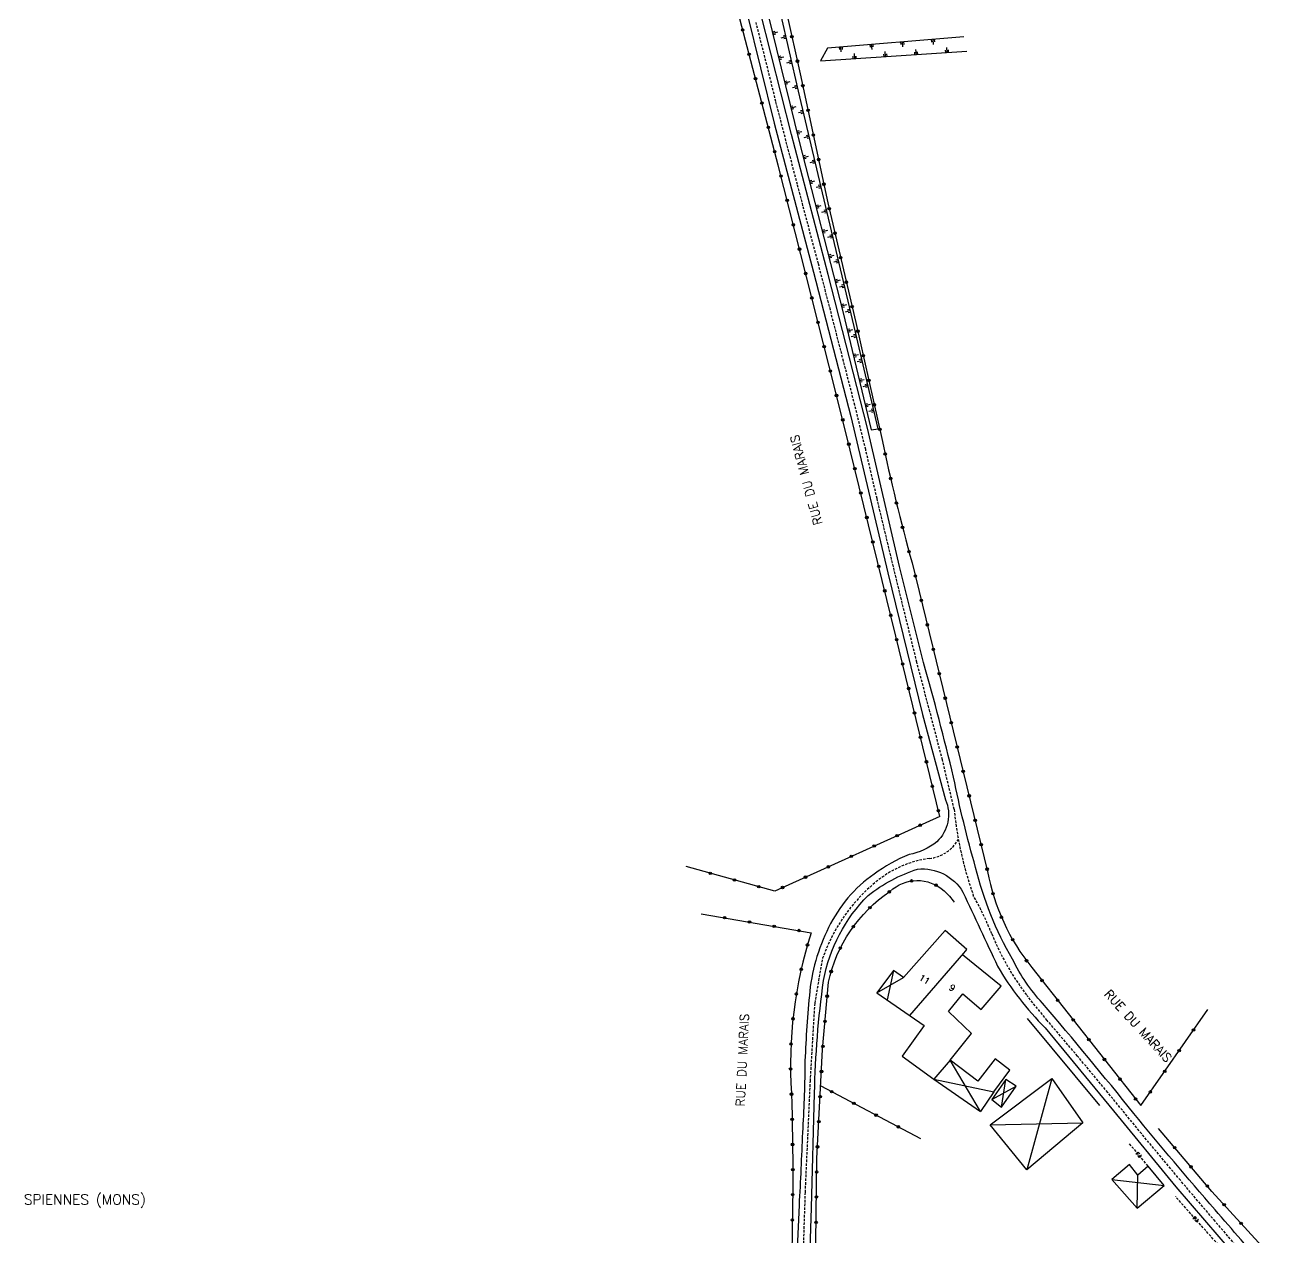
# Model space of a CAD drawing. Header units: millimetres. Extents: x 123000 to 124000, y 124000 to 125000.
# Drawn here: x 123066.5 to 123316.6, y 124506.6 to 124747.5 of the extents above; entities that cross this region are included whole.
import ezdxf
from ezdxf.enums import TextEntityAlignment as Align

# ---------------------------------------------------------------- set-up
doc = ezdxf.new("R2010")
doc.units = ezdxf.units.MM
doc.linetypes.add('DASHED', pattern=[0.75, 0.5, -0.25])
for name, color, linetype in [('w0001', 6, 'DASHED'), ('w0008', 7, 'CONTINUOUS'), ('w0100', 7, 'CONTINUOUS'), ('w0112', 1, 'DASHED'), ('W0211', 2, 'CONTINUOUS'), ('W0310', 3, 'CONTINUOUS'), ('w0322', 7, 'CONTINUOUS'), ('W0980', 7, 'CONTINUOUS'), ('w0989', 7, 'CONTINUOUS'), ('w0991', 7, 'CONTINUOUS')]:
    doc.layers.add(name, color=color, linetype=linetype)
doc.styles.get("Standard").update_dxf_attribs({"font": 'romans.shx', "width": 0.85})

msp = doc.modelspace()

# ---------------------------------------------------------------- linework, layer by layer
at = {"layer": 'w0001'}
for points in [[(123308.41, 124503.39), (123302.93, 124509.75), (123296.04, 124517.87), (123288.32, 124527.15), (123281.6, 124535.35), (123275.62, 124542.55), (123269.56, 124549.67), (123265.52, 124554.64, -0.065259), (123258.55, 124566.87, 0.028964), (123254.89, 124574.52, -0.061309), (123251.08, 124591.63), (123248.75, 124601.47), (123246.24, 124611.1), (123243.67, 124620.87), (123240.95, 124631.84), (123238.3, 124642.77), (123235.76, 124653.4), (123233.5, 124663.15), (123231.34, 124671.96), (123229.1, 124680.69), (123226.48, 124690.89), (123224.1, 124700.08), (123221.99, 124708), (123219.93, 124715.83), (123217.66, 124724.5), (123215.65, 124732.32), (123213.48, 124741.07), (123211.72, 124748.01)], [(123221.02, 124500), (123221.51, 124515.5), (123222.5, 124537.59), (123223.43, 124553.11), (123225, 124562.15, -0.135646), (123235.3, 124576.99, -0.144172), (123246.16, 124581.85, 0.241212), (123251.92, 124585.63)]]:
    msp.add_lwpolyline(points, format="xyb", dxfattribs=at)
at = {"layer": 'w0008'}
for points in [[(123209.9, 124750), (123215.29, 124728.04), (123223.14, 124698.38), (123230.53, 124669.69), (123237.93, 124638.64), (123244.79, 124610.47), (123249.37, 124593.54, -0.310561), (123247.65, 124585.19, -0.126275), (123242.15, 124582.64, 0.062468), (123235.16, 124578.74, 0.128403), (123226.14, 124568.14, 0.096527), (123222.3, 124554.58, 0.013587), (123221.4, 124540.74, -0.015478), (123220.92, 124527.38, -0.005626), (123220.25, 124512.94), (123219.67, 124500)], [(123313.3, 124500, 0.000901), (123302.93, 124512.03, -0.009523), (123286.81, 124531.16, 0.007163), (123268.62, 124553.1, -0.072413), (123262.68, 124561.81, -0.071237), (123255.35, 124580.04, -0.019263), (123250.95, 124598.04, 0.009512), (123245.02, 124620.8), (123240.21, 124639.87), (123233.87, 124667.43), (123226.04, 124697.96), (123218.73, 124725.77), (123212.57, 124750)], [(123222.33, 124500), (123222.73, 124512.39), (123223.34, 124535.2, -0.030692), (123225.14, 124557.6, -0.153552), (123234.01, 124574.5, -0.090687), (123243.81, 124579.72, -0.295915), (123252.81, 124575.15, -0.002871), (123259.71, 124560.43, 0.064344), (123269.16, 124548.18), (123282.76, 124531.71), (123295.12, 124516.57), (123309.41, 124500)]]:
    msp.add_lwpolyline(points, format="xyb", dxfattribs=at)
at = {"layer": 'w0100'}
for points in [[(123250.3, 124541.79), (123254.52, 124547.05), (123249.96, 124551.42), (123252.79, 124554.93), (123256.43, 124551.85), (123260.44, 124556.47), (123252.74, 124562.71), (123253.6, 124563.76), (123249.28, 124567.51), (123241.03, 124558.16), (123239.05, 124559.57), (123235.72, 124555.14), (123245.15, 124548.67)], [(123242.29, 124550.64), (123252.99, 124563.02)], [(123235.72, 124555.14), (123241.03, 124558.16)], [(123239.05, 124559.57), (123237.75, 124553.75)], [(123245.15, 124548.67), (123240.73, 124542.54), (123247.02, 124537.97)], [(123262.13, 124539.75), (123259.21, 124541.99), (123255.79, 124537.57), (123250.3, 124541.79), (123247.02, 124537.97), (123256.33, 124531.58), (123250.3, 124541.79)], [(123247.02, 124537.97), (123258.98, 124535.46), (123262.13, 124539.75)], [(123258.27, 124528.92), (123270.51, 124538.13), (123276.67, 124529.32), (123265.5, 124519.97), (123258.27, 124528.92), (123276.67, 124529.32)], [(123260.48, 124532.39), (123263.43, 124536.57), (123261.36, 124537.94), (123258.57, 124533.92), (123260.48, 124532.39), (123261.36, 124537.94)], [(123270.51, 124538.13), (123265.5, 124519.97)], [(123258.98, 124535.46), (123256.33, 124531.58)], [(123258.57, 124533.92), (123263.43, 124536.57)], [(123287.45, 124512.34), (123292.83, 124516.87), (123289.62, 124520.71), (123287.61, 124518.92), (123285.93, 124521.03), (123282.44, 124518.06), (123287.45, 124512.34), (123287.61, 124518.92)], [(123282.44, 124518.06), (123292.83, 124516.87)]]:
    msp.add_lwpolyline(points, dxfattribs=at)
at = {"layer": 'w0112'}
for p, q in [((123287.26, 124523.17), (123287.64, 124523.49)), ((123287.89, 124522.4), (123287.26, 124523.17)), ((123287.64, 124523.49), (123288.28, 124522.72)), ((123288.28, 124522.72), (123287.89, 124522.4)), ((123298.57, 124510.35), (123298.94, 124510.68)), ((123299.23, 124509.6), (123298.57, 124510.35)), ((123298.94, 124510.68), (123299.6, 124509.93)), ((123299.6, 124509.93), (123299.23, 124509.6))]:
    msp.add_line(p, q, dxfattribs=at)
for points in [[(123289.62, 124520.71), (123285.82, 124525.29)], [(123308.06, 124500), (123295.11, 124514.63)]]:
    msp.add_lwpolyline(points, dxfattribs=at)
at = {"layer": 'W0211'}
for p, q in [((123215.44, 124746.26), (123214.95, 124746.14)), ((123215.99, 124746.1), (123215.02, 124745.86)), ((123215.58, 124745.7), (123215.09, 124745.58)), ((123217.12, 124745.4), (123217.61, 124745.51)), ((123216.7, 124745.01), (123217.68, 124745.23)), ((123217.25, 124744.84), (123217.74, 124744.95)), ((123228.33, 124742.65), (123228.28, 124743.15)), ((123228.65, 124742.18), (123228.57, 124743.17)), ((123228.9, 124742.7), (123228.86, 124743.2)), ((123234.44, 124743.15), (123234.39, 124743.65)), ((123234.76, 124742.68), (123234.68, 124743.67)), ((123235.01, 124743.2), (123234.97, 124743.7)), ((123240.55, 124743.65), (123240.5, 124744.15)), ((123240.87, 124743.18), (123240.79, 124744.17)), ((123241.12, 124743.7), (123241.08, 124744.2)), ((123246.66, 124744.15), (123246.61, 124744.65)), ((123246.98, 124743.68), (123246.9, 124744.67)), ((123247.23, 124744.2), (123247.19, 124744.7)), ((123249.55, 124743.07), (123249.61, 124742.07)), ((123216.64, 124741.32), (123216.16, 124741.2)), ((123217.2, 124741.16), (123216.23, 124740.92)), ((123216.78, 124740.76), (123216.3, 124740.64)), ((123218.25, 124740.44), (123218.74, 124740.55)), ((123230.94, 124741.35), (123230.97, 124740.85)), ((123231.2, 124741.86), (123231.26, 124740.87)), ((123231.52, 124741.38), (123231.55, 124740.89)), ((123237.06, 124741.75), (123237.09, 124741.25)), ((123237.31, 124742.27), (123237.38, 124741.27)), ((123237.63, 124741.79), (123237.67, 124741.29)), ((123243.17, 124742.15), (123243.21, 124741.65)), ((123243.43, 124742.67), (123243.5, 124741.67)), ((123243.75, 124742.19), (123243.78, 124741.69)), ((123249.29, 124742.55), (123249.33, 124742.05)), ((123249.87, 124742.59), (123249.9, 124742.09)), ((123217.82, 124740.05), (123218.8, 124740.27)), ((123218.38, 124739.88), (123218.86, 124739.99)), ((123217.85, 124736.38), (123217.36, 124736.26)), ((123218.4, 124736.22), (123217.43, 124735.98)), ((123217.99, 124735.82), (123217.5, 124735.7)), ((123219.37, 124735.48), (123219.86, 124735.59)), ((123218.95, 124735.09), (123219.92, 124735.31)), ((123219.5, 124734.92), (123219.99, 124735.03)), ((123219.05, 124731.44), (123218.57, 124731.32)), ((123219.61, 124731.28), (123218.64, 124731.04)), ((123219.19, 124730.88), (123218.71, 124730.76)), ((123220.12, 124730.13), (123221.09, 124730.36)), ((123220.54, 124730.53), (123221.02, 124730.64)), ((123220.67, 124729.96), (123221.16, 124730.08)), ((123220.26, 124726.5), (123219.77, 124726.38)), ((123220.81, 124726.34), (123219.84, 124726.1)), ((123220.4, 124725.94), (123219.91, 124725.82)), ((123221.29, 124725.18), (123222.27, 124725.42)), ((123221.71, 124725.58), (123222.2, 124725.7)), ((123221.85, 124725.02), (123222.33, 124725.13)), ((123221.5, 124721.58), (123221.02, 124721.45)), ((123222.06, 124721.42), (123221.09, 124721.17)), ((123221.65, 124721.02), (123221.16, 124720.89)), ((123222.47, 124720.24), (123223.44, 124720.47)), ((123222.89, 124720.63), (123223.38, 124720.75)), ((123223.02, 124720.07), (123223.51, 124720.19)), ((123222.78, 124716.65), (123222.29, 124716.53)), ((123223.33, 124716.5), (123222.36, 124716.25)), ((123222.92, 124716.1), (123222.44, 124715.97)), ((123223.65, 124715.29), (123224.62, 124715.52)), ((123224.07, 124715.69), (123224.55, 124715.8)), ((123224.2, 124715.13), (123224.69, 124715.24)), ((123224.05, 124711.73), (123223.56, 124711.61)), ((123224.6, 124711.58), (123223.63, 124711.33)), ((123224.19, 124711.17), (123223.71, 124711.05)), ((123224.81, 124710.34), (123225.79, 124710.57)), ((123225.23, 124710.74), (123225.72, 124710.85)), ((123225.36, 124710.18), (123225.85, 124710.29)), ((123225.32, 124706.81), (123224.83, 124706.68)), ((123225.88, 124706.66), (123224.91, 124706.4)), ((123225.46, 124706.25), (123224.98, 124706.13)), ((123225.97, 124705.4), (123226.95, 124705.62)), ((123226.4, 124705.79), (123226.88, 124705.9)), ((123226.53, 124705.23), (123227.01, 124705.34)), ((123226.59, 124701.89), (123226.11, 124701.76)), ((123227.15, 124701.73), (123226.18, 124701.48)), ((123226.74, 124701.33), (123226.25, 124701.2)), ((123227.14, 124700.45), (123228.11, 124700.67)), ((123227.56, 124700.84), (123228.04, 124700.96)), ((123227.69, 124700.28), (123228.18, 124700.39)), ((123227.86, 124696.96), (123227.38, 124696.84)), ((123228.42, 124696.81), (123227.45, 124696.56)), ((123228.01, 124696.4), (123227.52, 124696.28)), ((123228.3, 124695.5), (123229.27, 124695.72)), ((123228.72, 124695.89), (123229.21, 124696.01)), ((123228.85, 124695.33), (123229.34, 124695.44)), ((123229.13, 124692.04), (123228.65, 124691.92)), ((123229.69, 124691.89), (123228.72, 124691.64)), ((123229.28, 124691.48), (123228.79, 124691.36)), ((123229.46, 124690.55), (123230.44, 124690.77)), ((123229.88, 124690.94), (123230.37, 124691.06)), ((123230.01, 124690.38), (123230.5, 124690.49)), ((123230.33, 124687.09), (123229.85, 124686.98)), ((123230.89, 124686.92), (123229.91, 124686.69)), ((123230.47, 124686.53), (123229.98, 124686.41)), ((123230.63, 124685.6), (123231.6, 124685.83)), ((123231.05, 124685.99), (123231.53, 124686.11)), ((123231.18, 124685.43), (123231.67, 124685.54)), ((123231.5, 124682.14), (123231.02, 124682.03)), ((123232.06, 124681.98), (123231.08, 124681.75)), ((123231.64, 124681.58), (123231.15, 124681.47)), ((123231.8, 124680.65), (123232.77, 124680.88)), ((123232.22, 124681.04), (123232.7, 124681.16)), ((123232.35, 124680.48), (123232.84, 124680.6)), ((123232.67, 124677.19), (123232.19, 124677.08)), ((123233.23, 124677.03), (123232.25, 124676.8)), ((123232.81, 124676.63), (123232.32, 124676.52)), ((123232.97, 124675.7), (123233.94, 124675.93)), ((123233.39, 124676.1), (123233.87, 124676.21)), ((123233.52, 124675.53), (123234.01, 124675.65)), ((123233.84, 124672.25), (123233.36, 124672.13)), ((123234.4, 124672.08), (123233.42, 124671.85)), ((123233.98, 124671.68), (123233.49, 124671.57)), ((123234.14, 124670.75), (123235.11, 124670.98)), ((123234.56, 124671.15), (123235.04, 124671.26)), ((123234.69, 124670.59), (123235.18, 124670.7))]:
    msp.add_line(p, q, dxfattribs=at)
for points in [[(123214.01, 124750), (123220.27, 124724.36), (123228.99, 124690.59), (123234.56, 124667.06), (123235.98, 124667.28), (123231.18, 124687.61), (123224.94, 124714.17), (123220.13, 124734.4), (123216.59, 124750)], [(123253.01, 124745.17), (123225.91, 124742.95), (123224.55, 124740.43), (123253.63, 124742.34)]]:
    msp.add_lwpolyline(points, dxfattribs=at)
at = {"layer": 'W0310'}
msp.add_lwpolyline([(123280.04, 124532.74), (123265.63, 124550.03)], dxfattribs=at)
at = {"layer": 'w0322'}
for points in [[(123248.21, 124590.22), (123239.49, 124626.07), (123229.51, 124666.83), (123226.23, 124679.7), (123216.12, 124719.71), (123208.14, 124750)], [(123248.21, 124590.22), (123215.42, 124575.37), (123197.79, 124580.24)], [(123224.56, 124536.64), (123244.42, 124526.16)], [(123316.6, 124500), (123302.32, 124515.67), (123291.68, 124528.17)]]:
    msp.add_lwpolyline(points, dxfattribs=at)
for points in [[(123217.73, 124750), (123220.5, 124737.83), (123225.98, 124712.18), (123231.54, 124688.4), (123236.72, 124665.37, 0.017585), (123242.73, 124640.62), (123257.74, 124579.29, 0.126126), (123266.53, 124560.16), (123288.18, 124532.73), (123301.52, 124551.85)], [(123223.52, 124500), (123223.81, 124522.18), (123224.94, 124543.88), (123226.08, 124557.25, -0.193584), (123238.33, 124575.3, -0.392339), (123249.07, 124575.42, -0.053842), (123251.09, 124573.15, 0.515017)], [(123200.82, 124570.88), (123222.67, 124567.1, 0.094259), (123218.75, 124535.17, -0.017179), (123218.66, 124500, 2.53818)]]:
    msp.add_lwpolyline(points, format="xyb", dxfattribs=at)
for centre, radius in [((123209.05, 124746.55), 0.25), ((123209.05, 124746.55), 0.15), ((123218.82, 124745.22), 0.25), ((123218.82, 124745.22), 0.15), ((123210.33, 124741.71), 0.25), ((123210.33, 124741.71), 0.15), ((123219.93, 124740.35), 0.25), ((123219.93, 124740.35), 0.15), ((123211.6, 124736.88), 0.25), ((123211.6, 124736.88), 0.15), ((123221, 124735.47), 0.25), ((123221, 124735.47), 0.15), ((123212.87, 124732.04), 0.25), ((123212.87, 124732.04), 0.15), ((123222.05, 124730.58), 0.25), ((123222.05, 124730.58), 0.15), ((123214.14, 124727.21), 0.25), ((123214.14, 124727.21), 0.15), ((123223.09, 124725.69), 0.25), ((123223.09, 124725.69), 0.15), ((123215.42, 124722.37), 0.25), ((123215.42, 124722.37), 0.15), ((123224.14, 124720.8), 0.25), ((123224.14, 124720.8), 0.15), ((123216.67, 124717.53), 0.25), ((123216.67, 124717.53), 0.15), ((123225.18, 124715.91), 0.25), ((123225.18, 124715.91), 0.15), ((123217.89, 124712.68), 0.25), ((123217.89, 124712.68), 0.15), ((123226.25, 124711.02), 0.25), ((123226.25, 124711.02), 0.15), ((123219.12, 124707.83), 0.25), ((123219.12, 124707.83), 0.15), ((123227.39, 124706.16), 0.25), ((123227.39, 124706.16), 0.15), ((123220.34, 124702.99), 0.25), ((123220.34, 124702.99), 0.15), ((123228.53, 124701.29), 0.25), ((123228.53, 124701.29), 0.15), ((123221.57, 124698.14), 0.25), ((123221.57, 124698.14), 0.15), ((123229.66, 124696.42), 0.25), ((123229.66, 124696.42), 0.15), ((123222.79, 124693.29), 0.25), ((123222.79, 124693.29), 0.15), ((123230.8, 124691.55), 0.25), ((123230.8, 124691.55), 0.15), ((123224.02, 124688.44), 0.25), ((123224.02, 124688.44), 0.15), ((123231.93, 124686.68), 0.25), ((123231.93, 124686.68), 0.15), ((123225.24, 124683.6), 0.25), ((123225.24, 124683.6), 0.15), ((123233.02, 124681.8), 0.25), ((123233.02, 124681.8), 0.15), ((123226.47, 124678.75), 0.25), ((123226.47, 124678.75), 0.15), ((123234.12, 124676.92), 0.25), ((123234.12, 124676.92), 0.15), ((123227.7, 124673.9), 0.25), ((123227.7, 124673.9), 0.15), ((123235.22, 124672.04), 0.25), ((123235.22, 124672.04), 0.15), ((123228.94, 124669.06), 0.25), ((123228.94, 124669.06), 0.15), ((123236.32, 124667.16), 0.25), ((123236.32, 124667.16), 0.15), ((123230.15, 124664.21), 0.25), ((123230.15, 124664.21), 0.15), ((123237.37, 124662.28), 0.25), ((123237.37, 124662.28), 0.15), ((123231.34, 124659.35), 0.25), ((123231.34, 124659.35), 0.15), ((123238.45, 124657.4), 0.25), ((123238.45, 124657.4), 0.15), ((123232.53, 124654.5), 0.25), ((123232.53, 124654.5), 0.15), ((123239.61, 124652.53), 0.25), ((123239.61, 124652.53), 0.15), ((123233.72, 124649.64), 0.25), ((123233.72, 124649.64), 0.15), ((123240.82, 124647.68), 0.25), ((123240.82, 124647.68), 0.15), ((123234.91, 124644.78), 0.25), ((123234.91, 124644.78), 0.15), ((123242.11, 124642.85), 0.25), ((123242.11, 124642.85), 0.15), ((123236.1, 124639.93), 0.25), ((123236.1, 124639.93), 0.15), ((123243.37, 124638.01), 0.25), ((123243.37, 124638.01), 0.15), ((123237.29, 124635.07), 0.25), ((123237.29, 124635.07), 0.15), ((123244.55, 124633.15), 0.25), ((123244.55, 124633.15), 0.15), ((123238.48, 124630.21), 0.25), ((123238.48, 124630.21), 0.15), ((123245.74, 124628.3), 0.25), ((123245.74, 124628.3), 0.15), ((123239.66, 124625.36), 0.25), ((123239.66, 124625.36), 0.15), ((123246.93, 124623.44), 0.25), ((123246.93, 124623.44), 0.15), ((123240.85, 124620.5), 0.25), ((123240.85, 124620.5), 0.15), ((123248.12, 124618.58), 0.25), ((123248.12, 124618.58), 0.15), ((123242.03, 124615.64), 0.25), ((123242.03, 124615.64), 0.15), ((123249.31, 124613.73), 0.25), ((123249.31, 124613.73), 0.15), ((123243.21, 124610.78), 0.25), ((123243.21, 124610.78), 0.15), ((123250.5, 124608.87), 0.25), ((123250.5, 124608.87), 0.15), ((123244.39, 124605.92), 0.25), ((123244.39, 124605.92), 0.15), ((123251.69, 124604.01), 0.25), ((123251.69, 124604.01), 0.15), ((123245.57, 124601.06), 0.25), ((123245.57, 124601.06), 0.15), ((123252.87, 124599.16), 0.25), ((123252.87, 124599.16), 0.15), ((123246.75, 124596.21), 0.25), ((123246.75, 124596.21), 0.15), ((123254.06, 124594.3), 0.25), ((123254.06, 124594.3), 0.15), ((123247.93, 124591.35), 0.25), ((123247.93, 124591.35), 0.15), ((123244.31, 124588.46), 0.25), ((123244.31, 124588.46), 0.15), ((123255.25, 124589.44), 0.25), ((123255.25, 124589.44), 0.15), ((123239.75, 124586.39), 0.25), ((123239.75, 124586.39), 0.15), ((123235.2, 124584.33), 0.25), ((123235.2, 124584.33), 0.15), ((123256.44, 124584.59), 0.25), ((123256.44, 124584.59), 0.15), ((123226.09, 124580.2), 0.25), ((123226.09, 124580.2), 0.15), ((123230.64, 124582.27), 0.25), ((123230.64, 124582.27), 0.15), ((123202.61, 124578.91), 0.25), ((123202.61, 124578.91), 0.15), ((123207.43, 124577.58), 0.25), ((123221.54, 124578.14), 0.25), ((123221.54, 124578.14), 0.15), ((123257.63, 124579.73), 0.25), ((123257.63, 124579.73), 0.15), ((123207.43, 124577.58), 0.15), ((123212.25, 124576.25), 0.25), ((123212.25, 124576.25), 0.15), ((123216.98, 124576.08), 0.25), ((123216.98, 124576.08), 0.15), ((123238.21, 124575.22), 0.25), ((123238.21, 124575.22), 0.15), ((123242.63, 124577.39), 0.25), ((123242.63, 124577.39), 0.15), ((123247.47, 124576.54), 0.25), ((123247.47, 124576.54), 0.15), ((123258.79, 124574.87), 0.25), ((123258.79, 124574.87), 0.15), ((123205.46, 124570.08), 0.25), ((123234.34, 124572.07), 0.25), ((123234.34, 124572.07), 0.15), ((123260.48, 124570.17), 0.25), ((123260.48, 124570.17), 0.15), ((123205.46, 124570.08), 0.15), ((123210.39, 124569.22), 0.25), ((123210.39, 124569.22), 0.15), ((123215.31, 124568.37), 0.25), ((123215.31, 124568.37), 0.15), ((123220.24, 124567.52), 0.25), ((123231.05, 124568.3), 0.25), ((123231.05, 124568.3), 0.15), ((123220.24, 124567.52), 0.15), ((123262.72, 124565.7), 0.25), ((123262.72, 124565.7), 0.15), ((123221.93, 124564.67), 0.25), ((123221.93, 124564.67), 0.15), ((123228.46, 124564.04), 0.25), ((123228.46, 124564.04), 0.15), ((123265.46, 124561.52), 0.25), ((123265.46, 124561.52), 0.15), ((123220.69, 124559.83), 0.25), ((123220.69, 124559.83), 0.15), ((123226.63, 124559.39), 0.25), ((123226.63, 124559.39), 0.15), ((123268.55, 124557.59), 0.25), ((123268.55, 124557.59), 0.15), ((123219.73, 124554.93), 0.25), ((123219.73, 124554.93), 0.15), ((123225.84, 124554.47), 0.25), ((123225.84, 124554.47), 0.15), ((123271.65, 124553.67), 0.25), ((123271.65, 124553.67), 0.15), ((123219.05, 124549.97), 0.25), ((123219.05, 124549.97), 0.15), ((123225.42, 124549.49), 0.25), ((123225.42, 124549.49), 0.15), ((123274.75, 124549.74), 0.25), ((123274.75, 124549.74), 0.15), ((123298.66, 124547.75), 0.25), ((123298.66, 124547.75), 0.15), ((123277.85, 124545.82), 0.25), ((123277.85, 124545.82), 0.15), ((123218.67, 124544.99), 0.25), ((123218.67, 124544.99), 0.15), ((123225, 124544.51), 0.25), ((123225, 124544.51), 0.15), ((123295.8, 124543.65), 0.25), ((123295.8, 124543.65), 0.15), ((123280.95, 124541.89), 0.25), ((123280.95, 124541.89), 0.15), ((123218.57, 124539.99), 0.25), ((123218.57, 124539.99), 0.15), ((123224.71, 124539.51), 0.25), ((123224.71, 124539.51), 0.15), ((123284.04, 124537.97), 0.25), ((123284.04, 124537.97), 0.15), ((123292.94, 124539.55), 0.25), ((123292.94, 124539.55), 0.15), ((123218.76, 124534.99), 0.25), ((123226.73, 124535.5), 0.25), ((123226.73, 124535.5), 0.15), ((123290.08, 124535.45), 0.25), ((123290.08, 124535.45), 0.15), ((123218.76, 124534.99), 0.15), ((123224.45, 124534.52), 0.25), ((123224.45, 124534.52), 0.15), ((123231.15, 124533.17), 0.25), ((123231.15, 124533.17), 0.15), ((123287.14, 124534.05), 0.25), ((123287.14, 124534.05), 0.15), ((123218.89, 124529.99), 0.25), ((123235.57, 124530.83), 0.25), ((123235.57, 124530.83), 0.15), ((123218.89, 124529.99), 0.15), ((123224.19, 124529.53), 0.25), ((123224.19, 124529.53), 0.15), ((123239.99, 124528.5), 0.25), ((123239.99, 124528.5), 0.15), ((123218.97, 124525), 0.25), ((123218.97, 124525), 0.15), ((123223.93, 124524.53), 0.25), ((123223.93, 124524.53), 0.15), ((123294.92, 124524.36), 0.25), ((123294.92, 124524.36), 0.15), ((123219.01, 124520), 0.25), ((123298.16, 124520.56), 0.25), ((123298.16, 124520.56), 0.15), ((123219.01, 124520), 0.15), ((123223.77, 124519.54), 0.25), ((123223.77, 124519.54), 0.15), ((123218.99, 124515), 0.25), ((123301.41, 124516.75), 0.25), ((123301.41, 124516.75), 0.15), ((123218.99, 124515), 0.15), ((123223.71, 124514.54), 0.25), ((123223.71, 124514.54), 0.15), ((123304.74, 124513.02), 0.25), ((123304.74, 124513.02), 0.15), ((123218.93, 124510), 0.25), ((123218.93, 124510), 0.15), ((123223.64, 124509.54), 0.25), ((123223.64, 124509.54), 0.15), ((123308.11, 124509.33), 0.25), ((123308.11, 124509.33), 0.15)]:
    msp.add_circle(centre, radius, dxfattribs=at)

# ---------------------------------------------------------------- texts
at = {"layer": 'W0980'}
msp.add_text('SPIENNES (MONS)', height=2, dxfattribs=at).set_placement((123078.32, 124513.92), align=Align.MIDDLE)
at = {"layer": 'w0989'}
for rotation, p in [(105.0376, (123221.68, 124657.09)), (312.3594, (123287.65, 124548.57)), (87.298, (123208.99, 124541.78))]:
    msp.add_text('RUE DU MARAIS', height=1.75, rotation=rotation, dxfattribs=at).set_placement(p, align=Align.MIDDLE)
at = {"layer": 'w0991'}
for s, rotation, p in [('11', 329.7715, (123245.21, 124557.82)), ('9', 325.743, (123250.71, 124556.15))]:
    msp.add_text(s, height=1.25, rotation=rotation, dxfattribs=at).set_placement(p, align=Align.MIDDLE)

doc.saveas('drawing.dxf')
